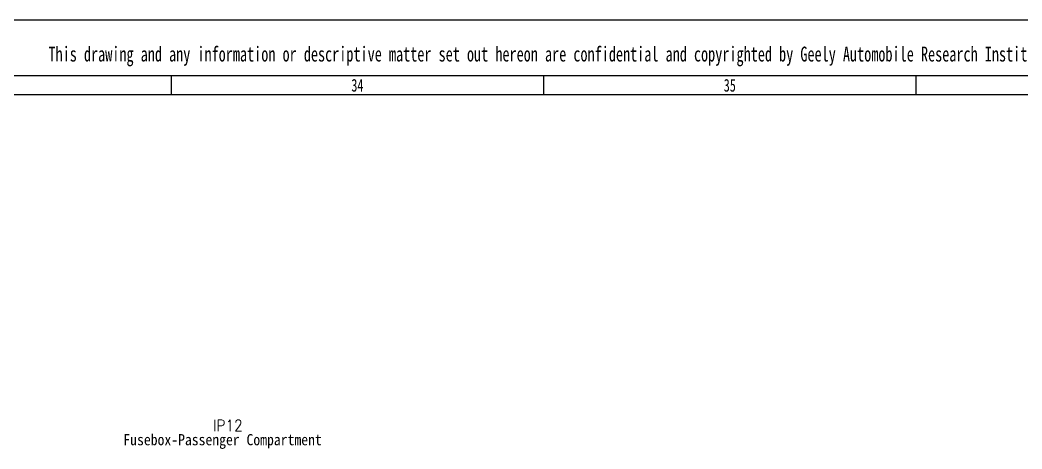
# Model space of a CAD drawing. Header units: inches. Extents: x 47316 to 59086, y 3141 to 11743.
# Drawn here: x 53527.3 to 53796.3, y 8958.4 to 9073.5 of the extents above; entities that cross this region are included whole.
import ezdxf

# ---------------------------------------------------------------- set-up
doc = ezdxf.new("R2010")
doc.units = ezdxf.units.IN
doc.header["$MEASUREMENT"] = 0
doc.styles.add('MtX_@FangSong_GB2312', font='')
doc.styles.add('MtX_FangSong_GB2312', font='')
doc.styles.get("Standard").update_dxf_attribs({"font": ''})
doc.styles.get('MtX_@FangSong_GB2312').set_extended_font_data('@FangSong_GB2312')
doc.styles.get('MtX_FangSong_GB2312').set_extended_font_data('FangSong_GB2312')
doc.styles.get('Standard').set_extended_font_data('SimSun')

msp = doc.modelspace()

# ---------------------------------------------------------------- linework, layer by layer
at = {"color": 0, "lineweight": -2}
for p, q in [((56191.93, 9073.45), (50247.93, 9073.45)), ((56067.93, 9058.45), (50267.93, 9058.45)), ((53567.93, 9053.45), (53567.93, 9058.45)), ((53667.93, 9053.45), (53667.93, 9058.45)), ((53767.93, 9053.45), (53767.93, 9058.45)), ((50267.93, 9053.45), (56171.93, 9053.45))]:
    msp.add_line(p, q, dxfattribs=at)

# ---------------------------------------------------------------- texts
at = {"color": 0, "lineweight": -2, "width": 0.7}
for s, height, style, p in [('This drawing and any information or descriptive matter set out hereon are confidential and copyrighted by Geely Automobile Research Institute, and must not be disclosed, loaned, copied or used for manufacturing, tendering or any other purposes without specific written consent.', 4, 'MtX_@FangSong_GB2312', (53534.9, 9062.33)), ('34', 3.4, 'MtX_FangSong_GB2312', (53616.24, 9054.25)), ('35', 3.4, 'MtX_FangSong_GB2312', (53716.24, 9054.25))]:
    msp.add_text(s, height=height, dxfattribs=dict(at, style=style)).set_placement(p)
at = {"color": 6, "linetype": 'Continuous', "lineweight": 20, "char_height": 3, "attachment_point": 1}
for s, insert, width in [('\\Fromans.shx;\\W0.9000000000;\\T1.0000000000;\\o\\lIP12', (53579.07, 8966.17), 8.8714), ('\\f黑体|b0|i0|c1|p0;\\W0.9000000000;\\T1.0000000000;\\o\\lFusebox-Passenger Compartment', (53555.02, 8962.35), 56.3056)]:
    msp.add_mtext(s, dxfattribs=dict(at, insert=insert, width=width))

doc.saveas('drawing.dxf')
